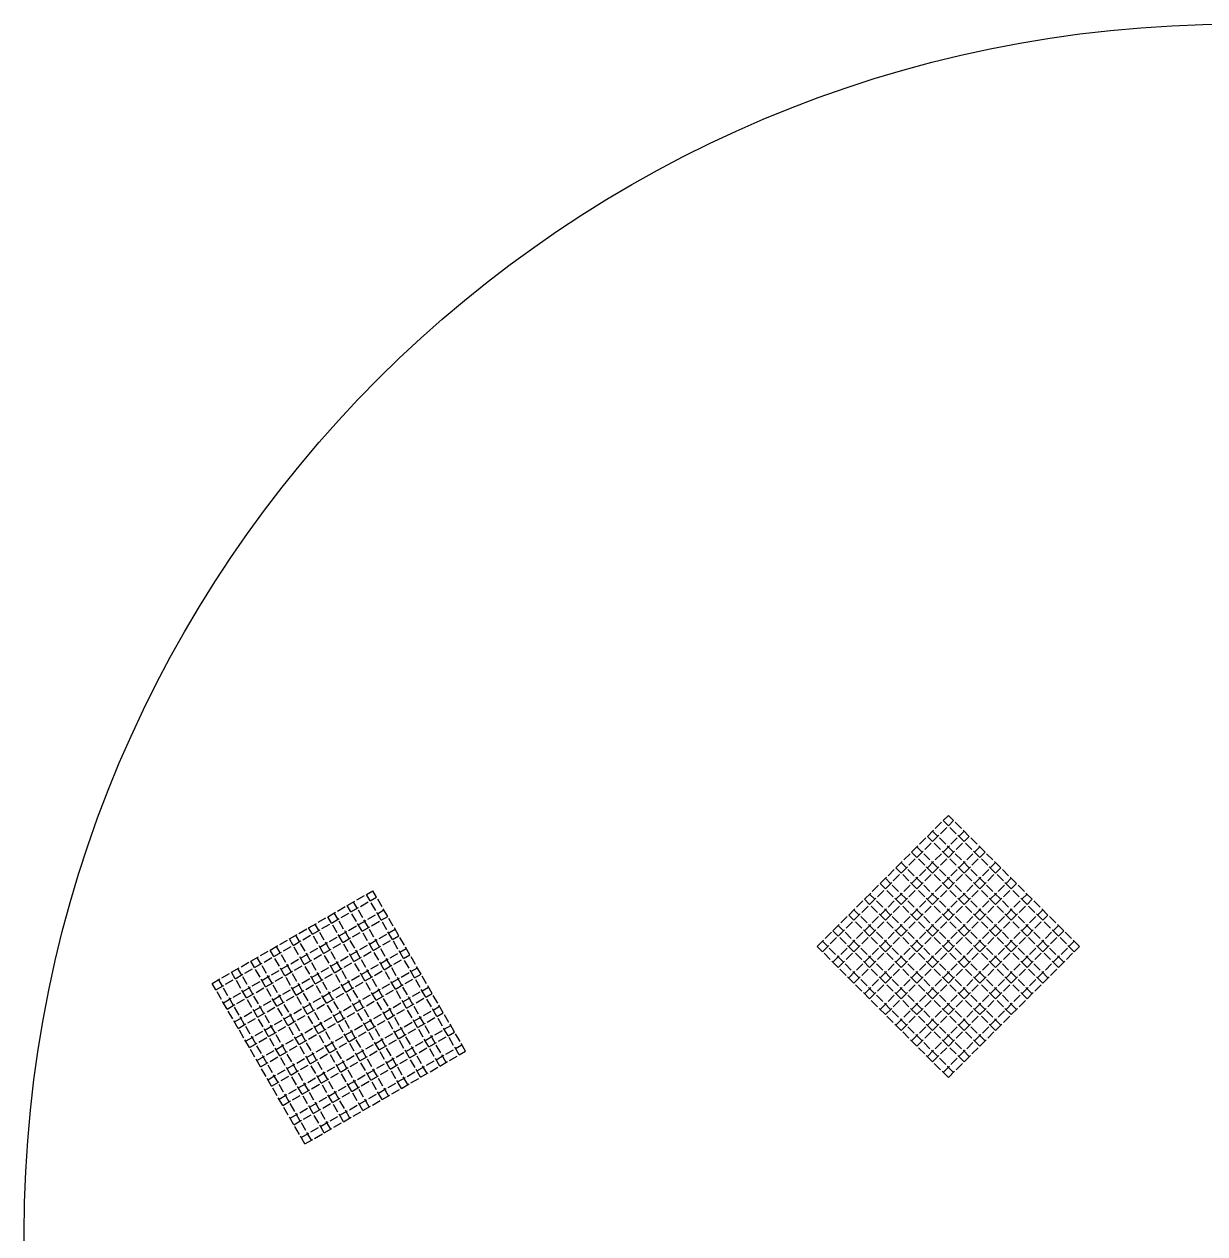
# Model space of a CAD drawing. Header units: millimetres. Extents: x -14568604 to 2614826, y -15966657 to 4339860.
# Drawn here: x -3584004 to -1992328, y -9162452 to -7531369 of the extents above; entities that cross this region are included whole.
import ezdxf

# ---------------------------------------------------------------- set-up
doc = ezdxf.new("R2010")
doc.units = ezdxf.units.MM
doc.linetypes.add('ACAD_ISO02W100', pattern=[15, 12, -3])
doc.layers.add('vodní plocha', color=130, linetype='Continuous', lineweight=30)
doc.layers.add('základní mřížka', color=50, linetype='ACAD_ISO02W100')

msp = doc.modelspace()

# ---------------------------------------------------------------- linework, layer by layer
at = {"layer": 'vodní plocha', "ltscale": 1000}
msp.add_circle((-1952921.251, -9162451.843), 1631082.957, dxfattribs=at)
at = {"layer": 'základní mřížka', "ltscale": 1000}
for points in [[(-2514873.451, -8775026.207), (-2338096.756, -8598249.512)], [(-2507802.384, -8782097.275), (-2331025.688, -8605320.58)], [(-2168391.129, -8782097.275), (-2345167.824, -8605320.58)], [(-2161320.061, -8775026.207), (-2338096.756, -8598249.512)], [(-2493660.248, -8796239.411), (-2316883.553, -8619462.715)], [(-2486589.18, -8803310.478), (-2309812.485, -8626533.783)], [(-2189604.332, -8803310.478), (-2366381.027, -8626533.783)], [(-2182533.264, -8796239.411), (-2359309.96, -8619462.715)], [(-2472447.045, -8817452.614), (-2295670.349, -8640675.919)], [(-2203746.468, -8817452.614), (-2380523.163, -8640675.919)], [(-2465375.977, -8824523.682), (-2288599.281, -8647746.987)], [(-2210817.536, -8824523.682), (-2387594.231, -8647746.987)], [(-2451233.841, -8838665.818), (-2274457.146, -8661889.122)], [(-2444162.773, -8845736.885), (-2267386.078, -8668960.19)], [(-2232030.739, -8845736.885), (-2408807.434, -8668960.19)], [(-2224959.671, -8838665.818), (-2401736.366, -8661889.122)], [(-2430020.638, -8859879.021), (-2253243.942, -8683102.326)], [(-2253243.942, -8866950.089), (-2430020.638, -8690173.393)], [(-2246172.875, -8859879.021), (-2422949.57, -8683102.326)], [(-2422949.57, -8866950.089), (-2246172.875, -8690173.393)], [(-3330438.963, -8824818.734), (-3113932.612, -8699818.734)], [(-3325438.963, -8833478.988), (-3108932.612, -8708478.988)], [(-2997592.866, -8921325.085), (-3122592.866, -8704818.734)], [(-2988932.612, -8916325.085), (-3113932.612, -8699818.734)], [(-2267386.078, -8881092.224), (-2444162.773, -8704315.529)], [(-2408807.434, -8881092.224), (-2232030.739, -8704315.529)], [(-3315438.963, -8850799.496), (-3098932.612, -8725799.496)], [(-3023573.628, -8936325.085), (-3148573.628, -8719818.734)], [(-3014913.374, -8931325.085), (-3139913.374, -8714818.734)], [(-2288599.281, -8902305.428), (-2465375.977, -8725528.733)], [(-2274457.146, -8888163.292), (-2451233.841, -8711386.597)], [(-2401736.366, -8888163.292), (-2224959.671, -8711386.597)], [(-2387594.231, -8902305.428), (-2210817.536, -8725528.733)], [(-3310438.963, -8859459.75), (-3093932.612, -8734459.75)], [(-3049554.39, -8951325.085), (-3174554.39, -8734818.734)], [(-3040894.136, -8946325.085), (-3165894.136, -8729818.734)], [(-2295670.349, -8909376.496), (-2472447.045, -8732599.8)], [(-2380523.163, -8909376.496), (-2203746.468, -8732599.8)], [(-3300438.963, -8876780.258), (-3083932.612, -8751780.258)], [(-3075535.152, -8966325.085), (-3200535.152, -8749818.734)], [(-3066874.898, -8961325.085), (-3191874.898, -8744818.734)], [(-2316883.553, -8930589.699), (-2493660.248, -8753813.004)], [(-2309812.485, -8923518.631), (-2486589.18, -8746741.936)], [(-2366381.027, -8923518.631), (-2189604.332, -8746741.936)], [(-2359309.96, -8930589.699), (-2182533.264, -8753813.004)], [(-3295438.963, -8885440.512), (-3078932.612, -8760440.512)], [(-3118836.422, -8991325.085), (-3243836.422, -8774818.734)], [(-3101515.914, -8981325.085), (-3226515.914, -8764818.734)], [(-3092855.66, -8976325.085), (-3217855.66, -8759818.734)], [(-2338096.756, -8951802.903), (-2514873.451, -8775026.207)], [(-2331025.688, -8944731.835), (-2507802.384, -8767955.139)], [(-2345167.824, -8944731.835), (-2168391.129, -8767955.139)], [(-2338096.756, -8951802.903), (-2161320.061, -8775026.207)], [(-3285438.963, -8902761.02), (-3068932.612, -8777761.02)], [(-3280438.963, -8911421.274), (-3063932.612, -8786421.274)], [(-3144817.185, -9006325.085), (-3269817.185, -8789818.734)], [(-3127496.676, -8996325.085), (-3252496.676, -8779818.734)], [(-3170797.947, -9021325.085), (-3295797.947, -8804818.734)], [(-3153477.439, -9011325.085), (-3278477.439, -8794818.734)], [(-3270438.963, -8928741.782), (-3053932.612, -8803741.782)], [(-3196778.709, -9036325.085), (-3321778.709, -8819818.734)], [(-3179458.201, -9026325.085), (-3304458.201, -8809818.734)], [(-3265438.963, -8937402.036), (-3048932.612, -8812402.036)], [(-3205438.963, -9041325.085), (-3330438.963, -8824818.734)], [(-3255438.963, -8954722.544), (-3038932.612, -8829722.544)], [(-3250438.963, -8963382.798), (-3033932.612, -8838382.798)], [(-3240438.963, -8980703.306), (-3023932.612, -8855703.306)], [(-3235438.963, -8989363.56), (-3018932.612, -8864363.56)], [(-3225438.963, -9006684.068), (-3008932.612, -8881684.068)], [(-3220438.963, -9015344.322), (-3003932.612, -8890344.322)], [(-3210438.963, -9032664.831), (-2993932.612, -8907664.831)], [(-3205438.963, -9041325.085), (-2988932.612, -8916325.085)]]:
    msp.add_lwpolyline(points, dxfattribs=at)

doc.saveas('drawing.dxf')
